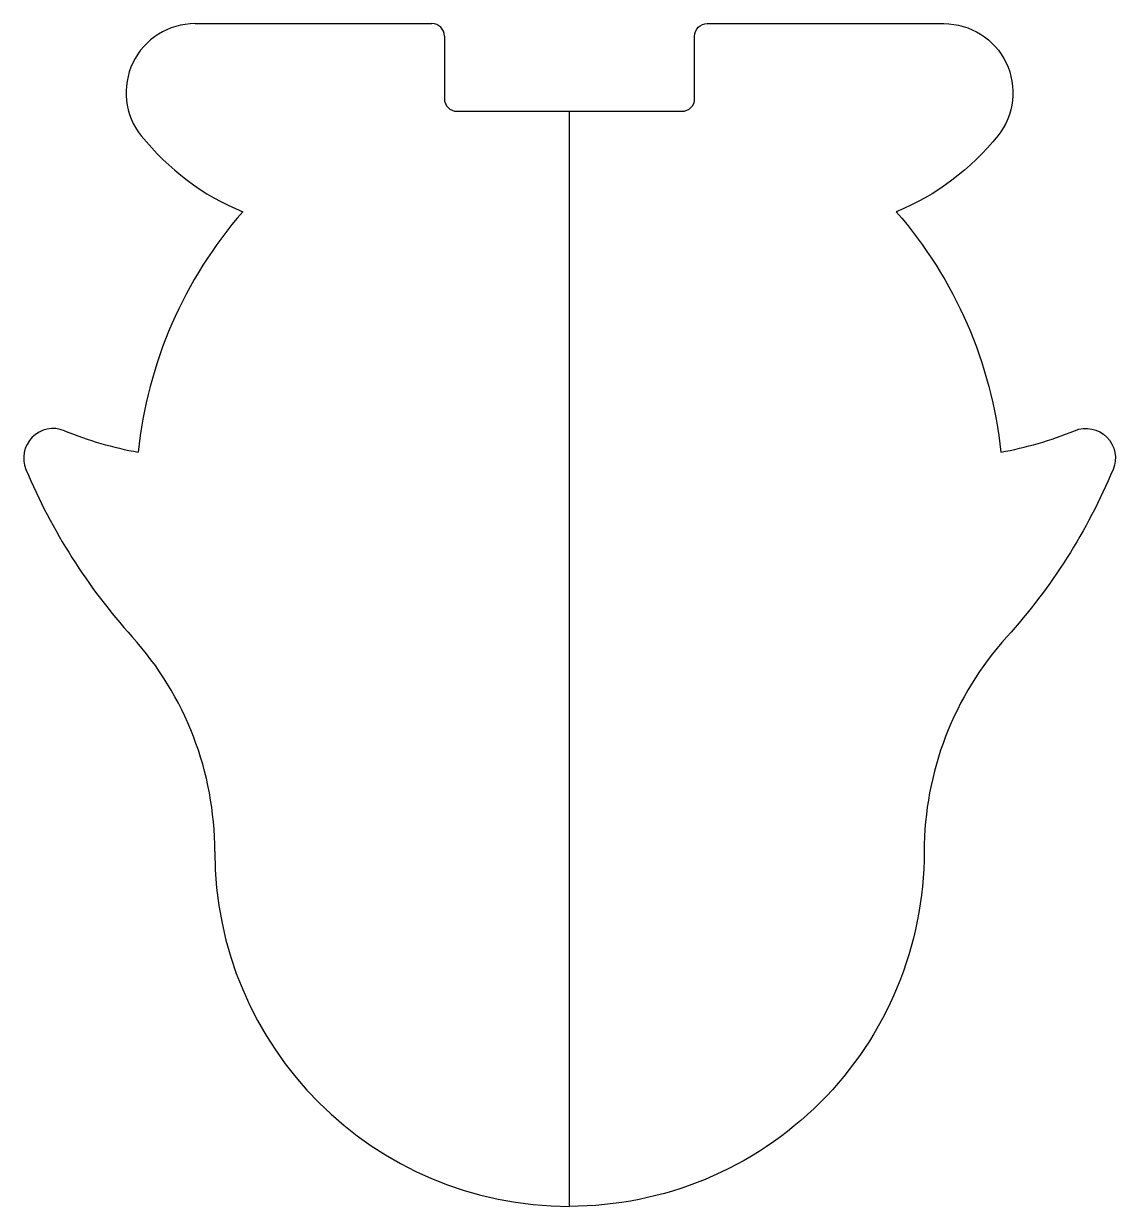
# Model space of a CAD drawing. Header units: millimetres. Extents: x -55 to 55, y -120 to 0.
import ezdxf

# ---------------------------------------------------------------- set-up
doc = ezdxf.new("R2010")
doc.units = ezdxf.units.MM
doc.layers.get('0').update_dxf_attribs({"linetype": 'CONTINUOUS'})

msp = doc.modelspace()

# ---------------------------------------------------------------- linework, layer by layer
for p, q in [((-38, 0), (-13.97, 0)), ((-12.7, -1.27), (-12.7, -7.62)), ((-11.43, -8.89), (0, -8.89))]:
    msp.add_line(p, q)
msp.add_lwpolyline([(55.17, -45.24, -0.084629), (44.39, -62.21, 0.185792), (36, -84, -0.414214), (0, -120), (0, -8.89), (11.43, -8.89, 0.414214), (12.7, -7.62), (12.7, -1.27, -0.414214), (13.97, 0), (38, 0, -0.628715), (43.47, -11.37, -0.127437), (33.17, -19.09, -0.154742), (43.77, -43.48, 0.052947), (51.26, -41.3, -0.668322)], format="xyb", close=True)
for centre, radius, start, end in [((-38, -7), 7, 90, 218.6327), ((-13.97, -1.27), 1.27, 0, 90), ((-11.43, -7.62), 1.27, 180, 270), ((-23.42, 4.65), 25.66, 218.6327, 247.6826), ((0, -48), 44, 138.9215, 174.1067), ((-52.4, -44.08), 3, 67.7282, 202.7508), ((-37.25, -7.1), 36.96, 247.7282, 259.8514), ((0, -22.1), 59.82, 202.7508, 222.1002), ((-68.5, -84), 32.5, 0, 42.1003), ((0, -84), 36, 180, 270)]:
    msp.add_arc(centre, radius, start, end)

doc.saveas('drawing.dxf')
